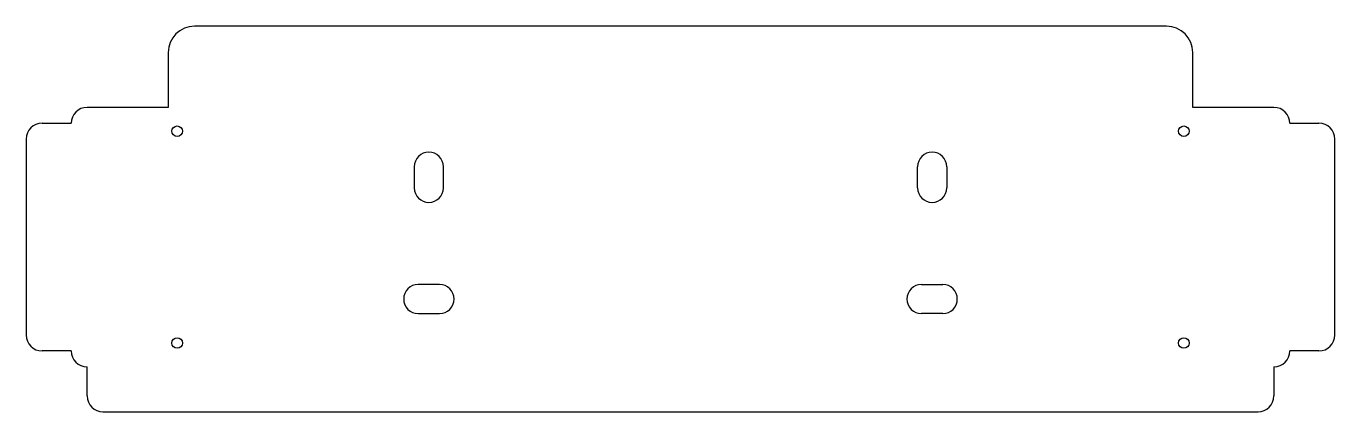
# Model space of a CAD drawing. Header units: millimetres. Extents: x 0 to 247, y 0 to 73.
import ezdxf

# ---------------------------------------------------------------- set-up
doc = ezdxf.new("R2010")
doc.units = ezdxf.units.MM

msp = doc.modelspace()

# ---------------------------------------------------------------- linework, layer by layer
at = {"color": 7, "linetype": 'Continuous', "lineweight": 25}
for p, q in [((215.2, 72.84), (31.8, 72.84)), ((26.8, 67.84), (26.8, 57.5)), ((220.2, 57.5), (220.2, 67.84)), ((26.8, 57.5), (11.5, 57.5)), ((235.5, 57.5), (220.2, 57.5)), ((3, 54.5), (8.5, 54.5)), ((238.5, 54.5), (244, 54.5)), ((0, 51.5), (0, 14.5)), ((247, 14.5), (247, 51.5)), ((73.25, 46.3), (73.25, 42.3)), ((78.75, 42.3), (78.75, 46.3)), ((168.25, 42.3), (168.25, 46.3)), ((173.75, 46.3), (173.75, 42.3)), ((78, 24.05), (74, 24.05)), ((169, 24.05), (173, 24.05)), ((74, 18.55), (78, 18.55)), ((173, 18.55), (169, 18.55)), ((8.5, 11.5), (3, 11.5)), ((244, 11.5), (238.5, 11.5)), ((11.5, 3), (11.5, 8.5)), ((235.5, 8.5), (235.5, 3)), ((14.5, 0), (232.5, 0))]:
    msp.add_line(p, q, dxfattribs=at)
for centre in [(28.5, 53), (218.5, 53), (28.5, 13), (218.5, 13)]:
    msp.add_circle(centre, 1, dxfattribs=at)
for centre, radius, start, end in [((31.8, 67.84), 5, 90, 180), ((215.2, 67.84), 5, 0, 90), ((11.5, 54.5), 3, 90, 180), ((235.5, 54.5), 3, 0, 90), ((3, 51.5), 3, 90, 180), ((244, 51.5), 3, 0, 90), ((76, 46.3), 2.75, 0, 180), ((171, 46.3), 2.75, 0, 180), ((76, 42.3), 2.75, 180, 0), ((171, 42.3), 2.75, 180, 0), ((74, 21.3), 2.75, 90, 270), ((78, 21.3), 2.75, 270, 90), ((169, 21.3), 2.75, 90, 270), ((173, 21.3), 2.75, 270, 90), ((3, 14.5), 3, 180, 270), ((244, 14.5), 3, 270, 0), ((11.5, 11.5), 3, 180, 270), ((235.5, 11.5), 3, 270, 0), ((14.5, 3), 3, 180, 270), ((232.5, 3), 3, 270, 0)]:
    msp.add_arc(centre, radius, start, end, dxfattribs=at)

doc.saveas('drawing.dxf')
